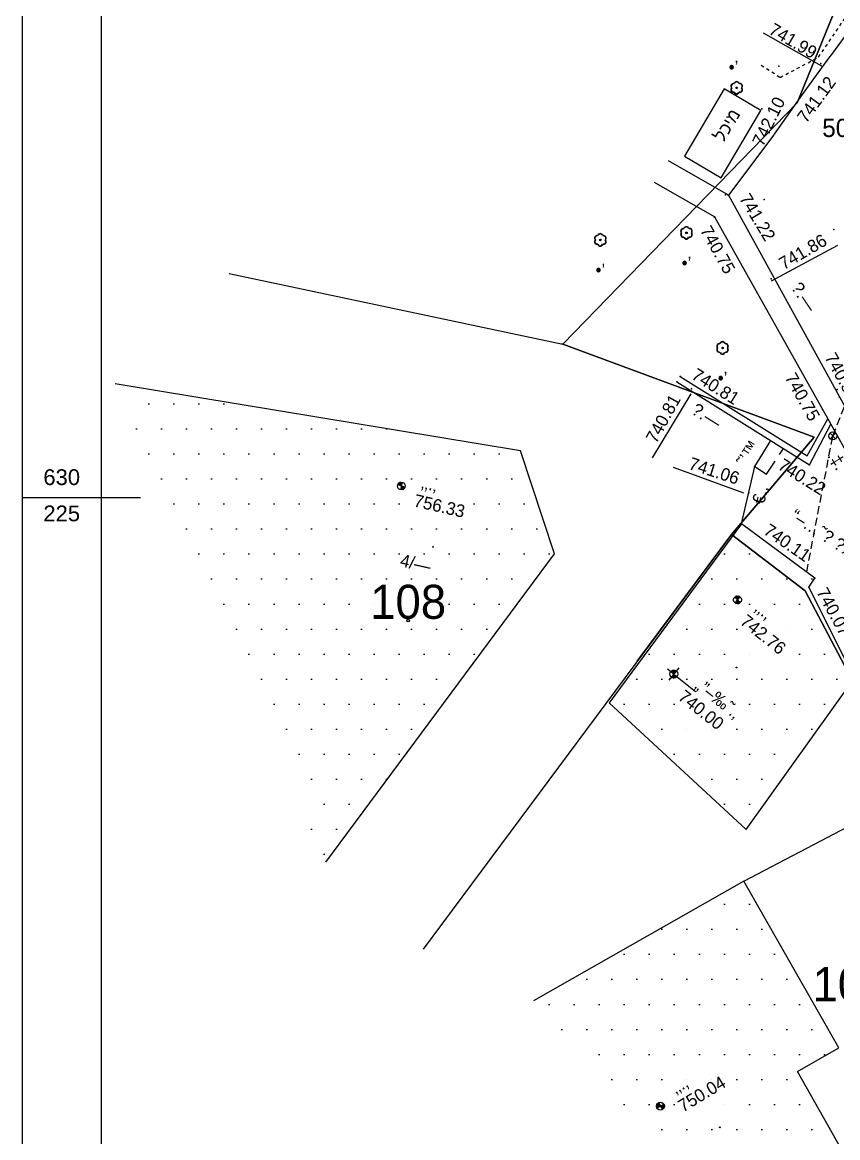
# Model space of a CAD drawing. Extents: x 220180 to 220303, y 630173 to 630265.
# Drawn here: x 220179.85 to 220205.72, y 630204.7 to 630240.08 of the extents above; entities that cross this region are included whole.
import ezdxf
from ezdxf.enums import TextEntityAlignment as Align

# ---------------------------------------------------------------- set-up
doc = ezdxf.new("R2010")
doc.units = 0
doc.linetypes.add('DASHED', pattern=[0.75, 0.5, -0.25])
doc.linetypes.add('DASHED2', pattern=[0.375, 0.25, -0.125])
for name, color, linetype in [('C1602_0', 236, 'Continuous'), ('C1603_0', 236, 'Continuous'), ('C1610_0', 3, 'Continuous'), ('C1680', 7, 'Continuous'), ('M1200', 7, 'Continuous'), ('M1502', 15, 'Continuous'), ('M2801', 95, 'Continuous'), ('M5142', 40, 'Continuous'), ('M6021', 1, 'Continuous'), ('M6252', 1, 'Continuous')]:
    doc.layers.add(name, color=color, linetype=linetype)
for name, color, linetype, lineweight in [('M2200', 5, 'Continuous', 25), ('M2207', 162, 'Continuous', 25), ('M2220', 1, 'Continuous', 25), ('M2221', 1, 'Continuous', 25), ('M2299', 7, 'Continuous', 25), ('M2407', 22, 'DASHED', 25), ('M2602', 142, 'Continuous', 25), ('M2605', 142, 'Continuous', 25), ('M2612', 64, 'Continuous', 25), ('M2651', 1, 'Continuous', 25), ('M2802', 95, 'DASHED', 25)]:
    doc.layers.add(name, color=color, linetype=linetype, lineweight=lineweight)
doc.styles.add('HANIT_TEXT', font='hebtxt')
doc.styles.add('hebtext', font='hebtxt.shx')
doc.styles.add('hebtxt', font='hebtxt.shx')
doc.styles.get("Standard").update_dxf_attribs({"font": 'arial.ttf'})
pattern_1 = [(0, (0, 0), (0.396875, 0.79375), [0, -0.79375])]

# ---------------------------------------------------------------- blocks, each defined once
blk = doc.blocks.new('C1603')
at = {"color": 255}
blk.add_circle((0, 0), 0.1, dxfattribs=at)
at = {"style": 'hebtxt', "width": 3}
blk.add_attdef('CROSS', text='', height=4, dxfattribs=at).set_placement((0, 1.5), align=Align.MIDDLE)
at = {"style": 'hebtxt'}
blk.add_attdef('PARCEL_NAME', text='', height=2.7, dxfattribs=at).set_placement((0, 1.5), align=Align.MIDDLE)
at = {"style": 'hebtxt', "flags": 1}
for tag, p in [('GUSH', (0, -1)), ('PARCEL_STATUS', (0, -2.5)), ('PARCEL_SOURCE', (0, -4)), ('LEGAL_AREA', (0, -5.5)), ('CALC_AREA', (0, -7)), ('PARCEL_PREVIOUS', (0, -8.5)), ('GUSH_PREVIOUS', (0, -10)), ('TABA_PLAN', (0, -11.5)), ('TABA_MIGRASH', (0, -13)), ('TABA_YEUD', (0, -14.5)), ('COMMENT', (0, -16))]:
    blk.add_attdef(tag, text='', height=1, dxfattribs=at).set_placement(p, align=Align.MIDDLE)
blk = doc.blocks.new('C1610')
for radius in [1, 0.5]:
    blk.add_circle((0, 0, 1), radius)
at = {"color": 255}
blk.add_point((0, 0), dxfattribs=at)
at = {"style": 'hebtext'}
blk.add_attdef('POINT_NAME', text='', height=1.199999999999999, dxfattribs=at).set_placement((0, 1.5), align=Align.BOTTOM_CENTER)
blk.add_attdef('MARK_DESC', text='', height=1.199999999999999, dxfattribs=at).set_placement((2, 0), align=Align.MIDDLE_LEFT)
at = {"style": 'hebtext', "flags": 1}
for tag, p in [('MARK', (0, -2)), ('CLASS', (0, -3.5)), ('SOURCE', (0, -5)), ('TOPO', (0, -6.5)), ('HEIGHT', (0, -8)), ('COMMENT', (0, -9.5))]:
    blk.add_attdef(tag, text='', height=1, dxfattribs=at).set_placement(p, align=Align.MIDDLE)
blk = doc.blocks.new('M6252_S')
for points in [[(0.3535533905932738, 0.3535533905932738), (-0.3535533905932735, -0.3535533905932738)], [(-0.3535533905932738, 0.3535533905932738), (0.3535533905932735, -0.3535533905932738)]]:
    blk.add_lwpolyline(points)
blk.add_circle((0, 0), 0.5)
at = {"style": 'HANIT_TEXT'}
blk.add_attdef('NAME', text='', height=1.6, dxfattribs=at).set_placement((0, 0.5), align=Align.BOTTOM_CENTER)
blk.add_attdef('MARK', text='', height=1.6, dxfattribs=at).set_placement((0, -1), align=Align.TOP_CENTER)
at = {"style": 'HANIT_TEXT', "flags": 1}
blk.add_attdef('OWNER', text='', height=1.6, dxfattribs=at).set_placement((0, -3), align=Align.TOP_CENTER)
blk = doc.blocks.new('M2801_E')
blk.add_circle((0, 0), 0.1)
for centre, radius, start, end in [((-0.4037333579407005, 0.2177208584480255), 0.3413909750783341, 79.54761837247814, 220.6675563124885), ((-0.4037333579407005, 0.2177208584480255), 0.2913909750783341, 79.54761837247814, 220.6675563124885), ((-0.0110694627237422, 0.4547720419368233), 0.3451356229263634, 16.98879129546442, 163.3872628845781), ((-0.0110694627237422, 0.4547720419368233), 0.2951356229263635, 16.98879129546442, 163.3872628845781), ((0.3975612806746199, 0.2287960019288221), 0.3361279017536237, 316.9829692292464, 103.5155447429455), ((0.3975612806746199, 0.2287960019288221), 0.2861279017536237, 316.9829692292464, 103.5155447429455), ((-0.40074106765029, -0.2239714102223331), 0.3415676767497757, 140.0737804152174, 283.8450245085148), ((-0.40074106765029, -0.2239714102223331), 0.2915676767497757, 140.0737804152174, 283.8450245085148), ((-0.0080019720756695, -0.4798972994360043), 0.3200877633897856, 193.6832475217829, 346.6724027810849), ((-0.0080019720756695, -0.4798972994360043), 0.2700877633897856, 193.6832475217829, 346.6724027810849), ((0.3990763783461602, -0.2314405713646835), 0.3361279017536237, 253.4740916182951, 43.39426453812528), ((0.3990763783461602, -0.2314405713646835), 0.2861279017536237, 253.4740916182951, 43.39426453812528)]:
    blk.add_arc(centre, radius, start, end)
at = {"style": 'HANIT_TEXT'}
blk.add_attdef('NAME', text='', height=1.6, dxfattribs=at).set_placement((0, 0.5), align=Align.BOTTOM_CENTER)
at = {"style": 'HANIT_TEXT', "flags": 1}
for tag, p in [('HEIGHT', (0, -1)), ('DIAMETER', (0, -5)), ('TOP_DIAMETER', (0, -7)), ('TYPE', (0, -9))]:
    blk.add_attdef(tag, text='', height=1.6, dxfattribs=at).set_placement(p, align=Align.TOP_CENTER)
at = {"style": 'HANIT_TEXT'}
blk.add_attdef('MARK', text='', height=1.6, dxfattribs=at).set_placement((0, -3), align=Align.TOP_CENTER)
blk = doc.blocks.new('M1502_P')
blk.add_point((0, -1e-16))
at = {"style": 'HANIT_TEXT', "flags": 1}
blk.add_attdef('NAME', text='', height=1.6, dxfattribs=at).set_placement((0, 0.5), align=Align.BOTTOM_CENTER)
at = {"style": 'HANIT_TEXT'}
blk.add_attdef('HEIGHT', text='', height=1.6, dxfattribs=at).set_placement((0, -1), align=Align.TOP_CENTER)
at = {"style": 'HANIT_TEXT', "flags": 1}
blk.add_attdef('MARK', text='', height=1.6, dxfattribs=at).set_placement((0, -3), align=Align.TOP_CENTER)
blk = doc.blocks.new('M2612_A')
at = {"style": 'hebtxt'}
blk.add_attdef('MARK', text='', height=1, dxfattribs=at).set_placement((0, 0), align=Align.MIDDLE_CENTER)
blk = doc.blocks.new('M2407_A')
blk.add_circle((0, 0), 0.05)
at = {"style": 'hebtxt'}
blk.add_attdef('DESC', text='', height=1, dxfattribs=at).set_placement((-1, -1), align=Align.MIDDLE_RIGHT)
blk.add_attdef('MARK', text='', height=1, dxfattribs=at).set_placement((0, -1), align=Align.MIDDLE_LEFT)
blk = doc.blocks.new('M2602_A')
at = {"style": 'hebtxt'}
blk.add_attdef('MARK', text='', height=1, dxfattribs=at).set_placement((0, -0.75), align=Align.MIDDLE_CENTER)
blk = doc.blocks.new('M2605_A')
blk.add_circle((0, 0), 0.05)
at = {"style": 'hebtxt'}
blk.add_attdef('MARK', text='', height=1, dxfattribs=at).set_placement((0, -0.75), align=Align.MIDDLE_CENTER)
blk = doc.blocks.new('M2200_A')
blk.add_circle((0, 0), 0.05)
at = {"style": 'hebtxt'}
blk.add_attdef('NAME', text='', height=1, dxfattribs=at).set_placement((0, 0.5), align=Align.BOTTOM_CENTER)
blk.add_attdef('FLOOR_NUM', text='', height=1, dxfattribs=at).set_placement((5.333333333333333, 0), align=Align.MIDDLE_CENTER)
blk.add_attdef('DESC', text='', height=1, dxfattribs=at).set_placement((-3, -1), align=Align.TOP_RIGHT)
blk.add_attdef('MARK', text='', height=1, dxfattribs=at).set_placement((0, -1), align=Align.TOP_CENTER)
at = {"style": 'hebtxt', "flags": 1}
blk.add_attdef('MATERIAL', text='', height=1, dxfattribs=at).set_placement((0, -3), align=Align.TOP_CENTER)
blk = doc.blocks.new('M2221_E')
for p, q in [((0, 0.0999999999999997), (-0.489897948556636, 0.0999999999999997)), ((0, 0.1999999999999993), (-0.4582575694955829, 0.2000000000000033)), ((0, 0.3000000000000006), (-0.3999999999999995, 0.3000000000000007)), ((0, 0.4000000000000004), (-0.2999999999999998, 0.4000000000000004)), ((0, -0.0999999999999997), (0.489897948556636, -0.0999999999999997)), ((0, -0.1999999999999993), (0.4582575694955829, -0.2000000000000033)), ((0, -0.3000000000000007), (0.3999999999999995, -0.3000000000000007)), ((0, -0.4000000000000004), (0.2999999999999998, -0.4000000000000004))]:
    blk.add_line(p, q)
for points in [[(0, 0), (-0.5, 0)], [(0, 0.5), (0, -0.5)], [(0, 0), (0.5, 0)]]:
    blk.add_lwpolyline(points)
blk.add_circle((0, 0), 0.5)
at = {"style": 'hebtxt'}
blk.add_attdef('MARK', text='', height=1, dxfattribs=at).set_placement((0, 0.5), align=Align.BOTTOM_CENTER)
blk.add_attdef('OH', text='', height=1, dxfattribs=at).set_placement((1, 0), align=Align.MIDDLE_LEFT)
blk = doc.blocks.new('M2220_E')
for p, q in [((0, 0.0999999999999997), (-0.489897948556636, 0.0999999999999997)), ((0, 0.1999999999999993), (-0.4582575694955829, 0.2000000000000033)), ((0, 0.3000000000000006), (-0.3999999999999995, 0.3000000000000007)), ((0, 0.4000000000000004), (-0.2999999999999998, 0.4000000000000004)), ((0, -0.0999999999999997), (0.489897948556636, -0.0999999999999997)), ((0, -0.1999999999999993), (0.4582575694955829, -0.2000000000000033)), ((0, -0.3000000000000007), (0.3999999999999995, -0.3000000000000007)), ((0, -0.4000000000000004), (0.2999999999999998, -0.4000000000000004))]:
    blk.add_line(p, q)
for points in [[(0, 0), (-1, 0)], [(0, 1), (0, -1)], [(0, 0), (3.529904875711949, 0)]]:
    blk.add_lwpolyline(points)
blk.add_circle((0, 0), 0.5)
at = {"style": 'hebtxt'}
blk.add_attdef('MARK', text='', height=1, dxfattribs=at).set_placement((0, 1), align=Align.BOTTOM_CENTER)
blk.add_attdef('HEIGHT', text='', height=1, dxfattribs=at).set_placement((3.617139076417098, 1), align=Align.TOP_CENTER)

msp = doc.modelspace()

# ---------------------------------------------------------------- hatches: boundary and pattern name
at = {"layer": 'M2299'}
h = msp.add_hatch(dxfattribs=at)
h.set_pattern_fill('DOTS', color=256, scale=0.5)
h.set_pattern_definition(pattern_1)
h.paths.add_polyline_path([(220195.65836, 630226.4814299999), (220182.79894, 630228.613), (220189.48622, 630213.43572), (220196.73536, 630223.21943)])
h = msp.add_hatch(dxfattribs=at)
h.set_pattern_fill('DOTS', color=256, scale=0.5)
h.set_pattern_definition(pattern_1)
h.paths.add_polyline_path([(220204.8005, 630222.1558599999), (220204.9995, 630222.4466450001), (220202.667715, 630224.1694300001), (220198.47636, 630218.48786), (220202.82036, 630214.47172), (220206.2515, 630219.2728600001)])
h = msp.add_hatch(dxfattribs=at)
h.set_pattern_fill('DOTS', color=256, scale=0.5)
h.set_pattern_definition(pattern_1)
h.paths.add_polyline_path([(220202.7429300001, 630212.83772), (220196.0703600001, 630209.03672), (220205.7845, 630197.49044), (220206.5045, 630199.5895800001), (220205.3395, 630201.52958), (220206.8805, 630202.49358), (220204.4425, 630206.7929349999), (220205.7545, 630207.547935)])

# ---------------------------------------------------------------- linework, layer by layer
at = {"layer": 'C1602_0'}
for points in [[(220212.7469125061, 630254.4960814872), (220212.2750000004, 630253.5380000008), (220209.5429999996, 630249.380999999), (220206.1380000003, 630241.7139999997), (220204.4390000002, 630237.5209999997), (220197.0049999999, 630229.8739999997), (220196.9656282146, 630229.8823378283)], [(220211.0212909319, 630198.8641237231), (220213.386, 630205.536), (220204.69, 630222.0420000002), (220202.349, 630223.8349999998), (220204.9746580158, 630226.9185726007), (220197.0049999999, 630229.8739999997), (220204.4390000002, 630237.5209999997), (220206.1380000003, 630241.7139999997), (220209.5429999996, 630249.380999999), (220212.2750000004, 630253.5380000008), (220212.7469125061, 630254.4960814872)], [(220212.7469125061, 630254.4960814872), (220212.275, 630253.538), (220209.543, 630249.381), (220206.138, 630241.7140000002), (220204.4390000001, 630237.5210000001), (220197.005, 630229.874), (220204.9746580158, 630226.9185726007), (220202.349, 630223.8349999998), (220204.69, 630222.0420000002), (220213.386, 630205.536), (220211.0212909319, 630198.8641237231)], [(220186.4190534103, 630232.1158035367), (220197.0049999996, 630229.8739999987), (220204.9746580158, 630226.9185726007), (220202.3489999996, 630223.8349999997), (220192.565467708, 630210.6769412226)], [(220199.3553278944, 630219.8087534104), (220202.349, 630223.8349999998), (220204.69, 630222.0420000002), (220213.386, 630205.536), (220211.0212909319, 630198.8641237231)]]:
    msp.add_lwpolyline(points, dxfattribs=at)
at = {"layer": 'C1680'}
for p, q in [((220179.8525513031, 630225), (220182.3525513031, 630225)), ((220182.3525513031, 630225), (220183.6025513031, 630225))]:
    msp.add_line(p, q, dxfattribs=at)
msp.add_lwpolyline([(220179.8525513031, 630173.1355308125), (220251.9789781082, 630173.1355308125), (220251.9789781082, 630264.9713194941), (220179.8525513031, 630264.9713194941), (220179.8525513031, 630173.1355308125)], dxfattribs=at)
at = {"layer": 'M1200'}
msp.add_lwpolyline([(220182.3525513031, 630175.6355308125), (220249.4789781082, 630175.6355308125), (220249.4789781082, 630262.4713194941), (220182.3525513031, 630262.4713194941), (220182.3525513031, 630175.6355308125)], dxfattribs=at)
at = {"layer": 'M2200'}
for points in [[(220189.48622, 630213.43572, 739.6105476581884), (220196.73536, 630223.21943, 739.6105476581884), (220195.65836, 630226.4814299999, 739.612478746416), (220182.79894, 630228.613, 739.612478746416)], [(220202.82036, 630214.47172, 739.9211550996235), (220206.2515, 630219.2728600001, 739.9211550996235), (220204.8005, 630222.1558599999, 740.0734878513057), (220204.9995, 630222.4466450001, 740.0782462326063), (220202.667715, 630224.1694300001, 740.1123649009762), (220198.47636, 630218.48786, 740.21765522734), (220202.82036, 630214.47172, 739.9211550996235)], [(220205.7845, 630197.49044, 739.2792771146193), (220206.5045, 630199.5895800001, 739.2773597693097), (220205.3395, 630201.52958, 739.2644647475536), (220206.8805, 630202.49358, 739.2599799752602), (220204.4425, 630206.7929349999, 739.2615483337388), (220205.7545, 630207.547935, 739.2670779842646), (220202.7429300001, 630212.83772, 739.2440373572888), (220196.0703600001, 630209.03672, 739.2451009758641)]]:
    msp.add_polyline3d(points, dxfattribs=at)
at = {"layer": 'M2207'}
msp.add_lwpolyline([(220202.7429300001, 630212.83772), (220208.0488964811, 630215.6145551545)], dxfattribs=at)
at = {"layer": 'M2407'}
msp.add_polyline3d([(220203.090715, 630225.988215, 740.184672502953), (220203.458715, 630225.7472149999, 740.1870269927236), (220204.0062626986, 630226.5608838022, 740.224522564295)], dxfattribs=at)
at = {"layer": 'M2602'}
msp.add_polyline3d([(220202.667715, 630224.1694300001, 740.1123649009762), (220203.090715, 630225.988215, 740.184672502953)], dxfattribs=at)
at = {"layer": 'M2605'}
for points in [[(220206.1780400326, 630239.9564588199, 740.791925551127), (220205.5515895606, 630239.0999406893, 740.91632353116), (220205.4333547602, 630238.9382834558, 741.0990239655893), (220204.5912348945, 630237.7868900651, 741.4447953719481), (220203.7052645438, 630236.5262670947, 741.419577950026), (220203.6903952171, 630236.506427296, 741.2402745132257), (220202.2547600201, 630234.5908924721, 741.2171047861096), (220205.1408104406, 630229.3505258497, 740.5923355730553), (220211.6038571888, 630217.615202649, 740.2027650705967)], [(220202.2547600201, 630234.5908924721, 741.2171047861096), (220200.3513644014, 630235.6898184449, 741.2171047861096)], [(220201.8156575299, 630233.9035978665, 740.7543056552072), (220199.9122619112, 630235.0025238394, 740.7543056552072)], [(220201.8156575299, 630233.9035978665, 740.7543056552072), (220205.5038828586, 630227.3309944443, 740.7477614216908), (220205.5038828586, 630227.3309944443, 740.2672675733), (220205.9197807358, 630226.5898434658, 740.263212405555), (220211.1028045305, 630217.353433839, 739.8151630515295)], [(220200.7286028173, 630228.8433022893, 740.8099575489027), (220204.753482062, 630226.3300942873, 740.737150341534), (220205.4073172557, 630227.5030792156, 740.7479327636776)], [(220200.6226740085, 630228.6736582869, 740.2338589456904), (220204.8305, 630226.046215, 740.2163391812686), (220205.5038828586, 630227.3309944443, 740.2672675733)]]:
    msp.add_polyline3d(points, dxfattribs=at)
at = {"layer": 'M2612'}
msp.add_polyline3d([(220203.090715, 630225.988215, 740.184672502953), (220203.6049313012, 630226.8114824464, 740.2214419766206)], dxfattribs=at)
at = {"layer": 'M2651'}
msp.add_lwpolyline([(220203.3611206446, 630239.7480169768), (220205.2119269948, 630238.7006242946)], dxfattribs=at)
for points, elevation in [([(220205.7099182649, 630232.9964535446), (220203.6103868332, 630231.8680778994)], 741.859646344166), ([(220201.0665144312, 630228.2977590238), (220199.8304864719, 630226.2597456009)], 740.8100787500049), ([(220202.748417648, 630225.1370375048), (220200.510589315, 630225.9576398327)], 741.0602520288293)]:
    msp.add_lwpolyline(points, dxfattribs=dict(at, elevation=elevation))
at = {"layer": 'M2802', "linetype": 'DASHED', "ltscale": 0.1}
msp.add_polyline3d([(220203.2884531705, 630238.7173926672, 0), (220203.8967337557, 630238.33345508, 0), (220205.1132949261, 630238.9733603622, 0), (220206.3298289241, 630240.7650784061, 0), (220207.5463900945, 630242.5887959006, 0), (220209.0510870339, 630244.4124994399, 0), (220209.6593676191, 630244.4764983412, 0), (220210.6838201619, 630243.996576357, 0), (220214.7176665835, 630242.4608120531, 0), (220218.8155310995, 630241.2130009393, 0), (220222.4331783912, 630239.7412355366, 0), (220224.077338749, 630238.9852593712, 0), (220224.4397143945, 630238.7218781865, 0), (220224.6044289024, 630238.4365453783, 0), (220225.1095515293, 630238.1841352184, 0), (220225.5487902171, 630238.3158258109, 0), (220225.7025256219, 630238.6121344306, 0), (220225.1754354685, 630239.2705921791, 0), (220224.2091066273, 630239.8961224932, 0), (220223.3196501485, 630240.4777591341, 0), (220219.8333235832, 630242.5296880008, 0), (220217.7474535413, 630243.3753200509, 0)], dxfattribs=at)
at = {"layer": 'M5142'}
msp.add_lwpolyline([(220202.023715, 630235.144355), (220203.2874376868, 630237.2811630812), (220202.1224390797, 630237.9701511016), (220200.8587163929, 630235.8333430205)], close=True, dxfattribs=at)
at = {"layer": 'M6021', "linetype": 'DASHED2'}
msp.add_lwpolyline([(220204.7386942246, 630222.6393352686), (220205.566777357, 630226.9585125642), (220212.3137475, 630243.9175242167), (220235.0950757757, 630240.4250185947)], dxfattribs=at)

# ---------------------------------------------------------------- block references
at = {"layer": 'C1603_0', "xscale": 0.4, "yscale": 0.4, "zscale": 0.4}
for p, values in [((220192.0938427721, 630221.0958269147), {'PARCEL_NAME': '108'}), ((220206.1267482465, 630208.965739712), {'PARCEL_NAME': '109'})]:
    msp.add_blockref('C1603', p, dxfattribs=at).add_auto_attribs(values)
at = {"layer": 'C1610_0'}
ref = msp.add_blockref('C1610', (220207.301, 630237.216, 10), dxfattribs=dict(at, xscale=0.4, yscale=0.4, zscale=0.4))
ref.add_attrib('POINT_NAME', '50G', dxfattribs={"layer": '0', "height": 0.5759999999999997, "style": 'hebtxt'}).set_placement((220205.9591464528, 630236.268742171, 2), align=Align.BOTTOM_CENTER)
at = {"layer": 'M1502', "xscale": 0.25, "yscale": 0.25, "zscale": 0.25}
for p in [(220204.961, 630239.153, 741.928), (220203.852, 630238.6890000001, 742.0829999999999), (220202.158, 630234.605, 741.262), (220203.392, 630234.458, 741.0289999999999), (220205.5940000001, 630233.505, 740.768), (220205.703, 630228.429, 740.473), (220204.9995, 630222.4466450001, 740.0782462326063)]:
    msp.add_blockref('M1502_P', p, dxfattribs=at)
at = {"layer": 'M1502'}
ref = msp.add_blockref('M1502_P', (220205.3726463154, 630238.855279474, 741.1239506359772), dxfattribs=dict(at, xscale=0.25, yscale=0.25, zscale=0.25, rotation=53.81856262580286))
ref.add_attrib('HEIGHT', '741.12', dxfattribs={"layer": '0', "height": 0.4, "rotation": 53.81856262580285, "style": 'HANIT_TEXT'}).set_placement((220204.884761028, 630237.7504273725, 741.1239506359772), align=Align.TOP_CENTER)
ref = msp.add_blockref('M1502_P', (220203.31936, 630237.3351399999, 742.0965237485764), dxfattribs=dict(at, xscale=0.25, yscale=0.25, zscale=0.25))
ref.add_attrib('HEIGHT', '742.10', dxfattribs={"layer": '0', "height": 0.3999999999999991, "rotation": 63.81362646844195, "style": 'HANIT_TEXT'}).set_placement((220203.3505078591, 630237.0254913768, 742.0965237485764), align=Align.TOP_CENTER)
ref = msp.add_blockref('M1502_P', (220202.2547600201, 630234.5908924721, 741.2171047861096), dxfattribs=dict(at, xscale=0.25, yscale=0.25, zscale=0.25, rotation=329.9999999996706))
ref.add_attrib('HEIGHT', '741.22', dxfattribs={"layer": '0', "height": 0.3999999999999977, "rotation": 301.0895225200096, "style": 'HANIT_TEXT'}).set_placement((220203.3471415298, 630233.9994324141, 741.2171047861096), align=Align.TOP_CENTER)
ref = msp.add_blockref('M1502_P', (220201.8156575299, 630233.9035978665, 740.7543056552072), dxfattribs=dict(at, xscale=0.25, yscale=0.25, zscale=0.25, rotation=299.2990208484558))
ref.add_attrib('HEIGHT', '740.75', dxfattribs={"layer": '0', "height": 0.4, "rotation": 299.2990208484558, "style": 'HANIT_TEXT'}).set_placement((220202.0921690265, 630232.9642887466, 740.7543056552072), align=Align.TOP_CENTER)
at = {"layer": 'M1502', "xscale": 0.25, "yscale": 0.25, "zscale": 0.25}
for p, rotation in [((220201.8156575299, 630233.9035978665, 740.7543056552072), 329.9999999996706), ((220203.090715, 630225.988215, 740.184672502953), 326.7795594907454), ((220202.667715, 630224.1694300001, 740.1123649009762), 76.90730766395329)]:
    msp.add_blockref('M1502_P', p, dxfattribs=dict(at, rotation=rotation))
msp.add_blockref('M1502_P', (220206.932285, 630232.2446775001, 740.6705750000013), dxfattribs=at).add_auto_attribs({'HEIGHT': '740.67'})
at = {"layer": 'M1502'}
ref = msp.add_blockref('M1502_P', (220205.779978999, 630228.1899509839, 740.5538086636639), dxfattribs=dict(at, xscale=0.25, yscale=0.25, zscale=0.25, rotation=298.8430914284604))
ref.add_attrib('HEIGHT', '740.55', dxfattribs={"layer": '0', "height": 0.4, "rotation": 298.8430914284604, "style": 'HANIT_TEXT'}).set_placement((220206.0422105809, 630228.9300837145, 740.5538086636639), align=Align.TOP_CENTER)
ref = msp.add_blockref('M1502_P', (220200.7286028173, 630228.8433022893, 740.8099575489027), dxfattribs=dict(at, xscale=0.25, yscale=0.25, zscale=0.25, rotation=328.0185925465634))
ref.add_attrib('HEIGHT', '740.81', dxfattribs={"layer": '0', "height": 0.4, "rotation": 328.0185925465634, "style": 'HANIT_TEXT'}).set_placement((220201.9556253757, 630228.6976815615, 740.8099575489027), align=Align.TOP_CENTER)
ref = msp.add_blockref('M1502_P', (220205.2412290781, 630227.799056719, 740.748227463627), dxfattribs=dict(at, xscale=0.25, yscale=0.25, zscale=0.25, rotation=299.2990208484558))
ref.add_attrib('HEIGHT', '740.75', dxfattribs={"layer": '0', "height": 0.4, "rotation": 299.2990208484558, "style": 'HANIT_TEXT'}).set_placement((220204.7803408397, 630228.296716001, 740.748227463627), align=Align.TOP_CENTER)
at = {"layer": 'M1502', "xscale": 0.2499999999999999, "yscale": 0.2499999999999999, "zscale": 0.2499999999999999, "rotation": 328.0185925467123}
msp.add_blockref('M1502_P', (220204.8305, 630226.046215, 740.2163391812686), dxfattribs=at).add_auto_attribs({'HEIGHT': '740.22'})
at = {"layer": 'M1502'}
ref = msp.add_blockref('M1502_P', (220202.667715, 630224.1694300001, 740.1123649009762), dxfattribs=dict(at, xscale=0.25, yscale=0.25, zscale=0.25))
ref.add_attrib('HEIGHT', '740.11', dxfattribs={"layer": '0', "height": 0.3999999999999989, "rotation": 325.444744504832, "style": 'HANIT_TEXT'}).set_placement((220204.2378954086, 630223.7370729044, 740.1123649009762), align=Align.TOP_CENTER)
ref = msp.add_blockref('M1502_P', (220204.8005, 630222.1558599999, 740.0734878513057), dxfattribs=dict(at, xscale=0.25, yscale=0.25, zscale=0.25))
ref.add_attrib('HEIGHT', '740.07', dxfattribs={"layer": '0', "height": 0.399999999999999, "rotation": 298.6642426409248, "style": 'HANIT_TEXT'}).set_placement((220205.7731795622, 630221.482398442, 740.0734878513057), align=Align.TOP_CENTER)
at = {"layer": 'M2200'}
ref = msp.add_blockref('M2200_A', (220192.8805523552, 630223.4367944394, 739.4992526024078), dxfattribs=dict(at, xscale=0.2499999999999994, yscale=0.2499999999999994, zscale=0.2499999999999994, rotation=347.3472492986906))
ref.add_attrib('FLOOR_NUM', '4/—', dxfattribs={"layer": '0', "height": 0.3999999999999991, "rotation": 347.3472492970162, "style": 'hebtxt'}).set_placement((220192.3345684206, 630222.9164426073, 739.4992526024078), align=Align.MIDDLE_CENTER)
at = {"layer": 'M2200', "xscale": 0.2499999999999995, "yscale": 0.2499999999999995, "zscale": 0.2499999999999995, "rotation": 321.5987517716714}
msp.add_blockref('M2200_A', (220202.5104930817, 630219.6148372988, 740.0464116725556), dxfattribs=at)
at = {"layer": 'M2200'}
ref = msp.add_blockref('M2200_A', (220201.9836459497, 630205.0238612276, 739.1338509710607), dxfattribs=dict(at, xscale=0.2499999999999995, yscale=0.2499999999999995, zscale=0.2499999999999995, rotation=28.73152359776214))
ref.add_attrib('FLOOR_NUM', '3/—', dxfattribs={"layer": '0', "height": 0.3999999999999992, "rotation": 28.73152359581568, "style": 'hebtxt'}).set_placement((220201.91800597, 630204.2724918916, 739.1338509710607), align=Align.MIDDLE_CENTER)
at = {"layer": 'M2220'}
ref = msp.add_blockref('M2220_E', (220200.5226452458, 630219.4032276266, 740.0004621077012), dxfattribs=dict(at, xscale=0.2499999999999993, yscale=0.2499999999999993, zscale=0.2499999999999993, rotation=321.5987517716714))
ref.add_attrib('MARK', '„”–‰˜.‚', dxfattribs={"layer": '0', "height": 0.3999999999999997, "rotation": 321.598751769933, "style": 'hebtxt'}).set_placement((220201.7283721007, 630218.377860524, 740.0004621077012), align=Align.BOTTOM_CENTER)
ref = msp.add_blockref('M1502_P', (220200.5226452442, 630219.4032276279, 740.0004621077208), dxfattribs=dict(at, xscale=0.2499999999999992, yscale=0.2499999999999992, zscale=0.2499999999999992, rotation=321.5987517716714))
ref.add_attrib('HEIGHT', '740.00', dxfattribs={"layer": '0', "height": 0.3999999999999997, "rotation": 321.598751769933, "style": 'HANIT_TEXT'}).set_placement((220201.5157348809, 630218.425765601, 740.0004621077208), align=Align.TOP_CENTER)
at = {"layer": 'M2221'}
ref = msp.add_blockref('M2221_E', (220191.8772461449, 630225.3704622508, 756.3305400610797), dxfattribs=dict(at, xscale=0.2499999999999997, yscale=0.2499999999999997, zscale=0.2499999999999997, rotation=345.6033109493595))
ref.add_attrib('MARK', '‚‚.‚', dxfattribs={"layer": '0', "height": 0.399999999999999, "rotation": 346.4501590460332, "style": 'hebtxt'}).set_placement((220192.7028601094, 630225.1324849008, 756.3651660500154), align=Align.BOTTOM_CENTER)
ref = msp.add_blockref('M1502_P', (220191.8772461449, 630225.3704622508, 756.3305400610797), dxfattribs=dict(at, xscale=0.2499999999999992, yscale=0.2499999999999992, zscale=0.2499999999999992, rotation=347.3472492986907))
ref.add_attrib('HEIGHT', '756.33', dxfattribs={"layer": '0', "height": 0.3999999999999987, "rotation": 347.0662522177285, "style": 'HANIT_TEXT'}).set_placement((220193.1332182127, 630224.9326509844, 756.3567231897046), align=Align.TOP_CENTER)
ref = msp.add_blockref('M2221_E', (220202.5428571017, 630221.7579674604, 742.7571063035462), dxfattribs=dict(at, xscale=0.2499999999999998, yscale=0.2499999999999998, zscale=0.2499999999999998, rotation=319.8548134223403))
ref.add_attrib('MARK', '‚‚.‚', dxfattribs={"layer": '0', "height": 0.399999999999999, "rotation": 320.701661519205, "style": 'hebtxt'}).set_placement((220203.1831130412, 630221.1849543981, 742.7917322924818), align=Align.BOTTOM_CENTER)
ref = msp.add_blockref('M1502_P', (220202.5428571017, 630221.7579674604, 742.7571063035462), dxfattribs=dict(at, xscale=0.2499999999999992, yscale=0.2499999999999992, zscale=0.2499999999999992, rotation=321.5987517716714))
ref.add_attrib('HEIGHT', '742.76', dxfattribs={"layer": '0', "height": 0.3999999999999987, "rotation": 321.3177546903849, "style": 'HANIT_TEXT'}).set_placement((220203.4839285525, 630220.8180051927, 742.7832894321709), align=Align.TOP_CENTER)
ref = msp.add_blockref('M1502_P', (220200.0978994942, 630205.6950799316, 750.0366170055327), dxfattribs=dict(at, xscale=0.2499999999999994, yscale=0.2499999999999994, zscale=0.2499999999999994, rotation=31.34281492314839))
ref.add_attrib('HEIGHT', '750.04', dxfattribs={"layer": '0', "height": 0.3999999999999987, "rotation": 31.0618178429, "style": 'HANIT_TEXT'}).set_placement((220201.3055425981, 630206.2525229092, 750.0628001341576), align=Align.TOP_CENTER)
ref = msp.add_blockref('M2221_E', (220200.0978994942, 630205.6950799316, 750.0366170055327), dxfattribs=dict(at, xscale=0.2499999999999998, yscale=0.2499999999999998, zscale=0.2499999999999998, rotation=29.59887657381718))
ref.add_attrib('MARK', '‚‚.‚', dxfattribs={"layer": '0', "height": 0.399999999999999, "rotation": 30.44572467064702, "style": 'hebtxt'}).set_placement((220200.8571405729, 630206.0973542435, 750.0712429944684), align=Align.BOTTOM_CENTER)
at = {"layer": 'M2407'}
ref = msp.add_blockref('M2407_A', (220203.090715, 630225.988215, 740.184672502953), dxfattribs=dict(at, xscale=0.25, yscale=0.25, zscale=0.25, rotation=326.7795594907454))
ref.add_attrib('MARK', '“–…˜\x8e \x8c‰\x81™', dxfattribs={"layer": '0', "height": 0.4, "rotation": 326.7795594907454, "style": 'HANIT_TEXT'}).set_placement((220205.7866110814, 630223.7590344195, 740.184672502953), align=Align.TOP_CENTER)
at = {"layer": 'M2602'}
ref = msp.add_blockref('M2602_A', (220203.4998070006, 630224.2422286171, 740.1123649009762), dxfattribs=dict(at, xscale=0.25, yscale=0.25, zscale=0.25, rotation=76.90730766395329))
ref.add_attrib('NAME', '€.‚', dxfattribs={"layer": '0', "height": 0.4, "rotation": 76.90730766395329, "style": 'HANIT_TEXT'}).set_placement((220203.5681874216, 630225.0147975293, 740.1123649009762), align=Align.BOTTOM_CENTER)
at = {"layer": 'M2605'}
ref = msp.add_blockref('M2605_A', (220202.2547600201, 630234.5908924721, 741.2171047861096), dxfattribs=dict(at, xscale=0.25, yscale=0.25, zscale=0.25, rotation=329.9999999996706))
ref.add_attrib('MARK', ' \x81.—', dxfattribs={"layer": '0', "height": 0.3999999999999997, "rotation": 303.9699874878966, "style": 'HANIT_TEXT'}).set_placement((220204.7866830587, 630231.541314102, 740.8634526045456), align=Align.TOP_CENTER)
at = {"layer": 'M2605', "xscale": 0.25, "yscale": 0.25, "zscale": 0.25}
for p, rotation in [((220201.8156575299, 630233.9035978665, 740.7543056552072), 329.9999999996706), ((220201.8156575299, 630233.9035978665, 740.7543056552072), 299.2990208484558), ((220200.7286028173, 630228.8433022893, 740.8099575489027), 328.0185925465634)]:
    msp.add_blockref('M2605_A', p, dxfattribs=dict(at, rotation=rotation))
at = {"layer": 'M2605'}
ref = msp.add_blockref('M2605_A', (220200.6226740085, 630228.6736582869, 740.2338589456904), dxfattribs=dict(at, xscale=0.2499999999999999, yscale=0.2499999999999999, zscale=0.2499999999999999, rotation=328.0185925467123))
ref.add_attrib('MARK', ' \x81.—', dxfattribs={"layer": '0', "height": 0.4, "rotation": 328.0185925467123, "style": 'HANIT_TEXT'}).set_placement((220201.611697628, 630227.804406762, 740.2338589456904), align=Align.TOP_CENTER)
at = {"layer": 'M2612'}
ref = msp.add_blockref('M2612_A', (220203.090715, 630225.988215, 740.184672502953), dxfattribs=dict(at, xscale=0.25, yscale=0.25, zscale=0.25, rotation=58.01092740807177))
ref.add_attrib('MARK', '˜’™', dxfattribs={"layer": '0', "height": 0.4, "rotation": 58.01092740807177, "style": 'HANIT_TEXT'}).set_placement((220202.7114831533, 630226.5139290454, 740.184672502953), align=Align.TOP_CENTER)
at = {"layer": 'M2651'}
ref = msp.add_blockref('M1502_P', (220205.185, 630238.773, 741.985), dxfattribs=dict(at, xscale=0.25, yscale=0.25, zscale=0.25))
ref.add_attrib('HEIGHT', '741.99', dxfattribs={"layer": '0', "height": 0.4000000000000001, "rotation": 329.4438107700871, "style": 'HANIT_TEXT'}).set_placement((220204.4078172021, 630239.6646921907, 741.985), align=Align.TOP_CENTER)
at = {"layer": 'M2651', "linetype": 'Continuous'}
ref = msp.add_blockref('M1502_P', (220203.610997659, 630231.9396294677, 741.8603575941629), dxfattribs=dict(at, xscale=0.2499999999999998, yscale=0.2499999999999998, zscale=0.2499999999999998, rotation=37.93027715481728))
ref.add_attrib('HEIGHT', '741.86', dxfattribs={"layer": '0', "height": 0.3999999999999994, "rotation": 30.37699176003585, "style": 'HANIT_TEXT'}).set_placement((220204.514269681, 630232.9728312454, 741.9442957061189), align=Align.TOP_CENTER)
ref = msp.add_blockref('M1502_P', (220201.0801497302, 630228.4527627015, 740.8107900000018), dxfattribs=dict(at, xscale=0.2499999999999998, yscale=0.2499999999999998, zscale=0.2499999999999998, rotation=68.43858837869239))
ref.add_attrib('HEIGHT', '740.81', dxfattribs={"layer": '0', "height": 0.3999999999999994, "rotation": 60.88530298660397, "style": 'HANIT_TEXT'}).set_placement((220200.0092787663, 630227.6055825378, 740.8947281119578), align=Align.TOP_CENTER)
ref = msp.add_blockref('M1502_P', (220202.903147152, 630225.153494784, 741.0609632788261), dxfattribs=dict(at, xscale=0.2499999999999998, yscale=0.2499999999999998, zscale=0.2499999999999998, rotation=349.5370647112878))
ref.add_attrib('HEIGHT', '741.06', dxfattribs={"layer": '0', "height": 0.3999999999999994, "rotation": 341.9837793175448, "style": 'HANIT_TEXT'}).set_placement((220201.8656728964, 630226.0412594037, 741.1449013907823), align=Align.TOP_CENTER)
at = {"layer": 'M2801'}
ref = msp.add_blockref('M2801_E', (220202.5194184332, 630237.9997124602, 742.341), dxfattribs=dict(at, xscale=0.25, yscale=0.25, zscale=0.25))
ref.add_attrib('MARK', '•’', dxfattribs={"layer": '0', "height": 0.4000000000000001, "style": 'HANIT_TEXT'}).set_placement((220202.4160637387, 630238.8625303576, 742.341), align=Align.TOP_CENTER)
at = {"layer": 'M2801', "xscale": 0.25, "yscale": 0.25, "zscale": 0.25}
for p in [(220200.9244033202, 630233.4), (220198.19136, 630233.17657), (220202.06893, 630229.749)]:
    msp.add_blockref('M2801_E', p, dxfattribs=at).add_auto_attribs({'MARK': '•’'})
at = {"layer": 'M6252', "ltscale": 0.2}
ref = msp.add_blockref('M6252_S', (220205.566777357, 630226.9585125642, 740.2645182971013), dxfattribs=dict(at, xscale=0.25, yscale=0.25, zscale=0.25))
ref.add_attrib('MARK', '.‡.’', dxfattribs={"layer": '0', "height": 0.3999999999999986, "rotation": 302.0918811458015, "style": 'HANIT_TEXT'}).set_placement((220205.9067801227, 630226.2382782637, 740.3065182971012), align=Align.TOP_CENTER)

# ---------------------------------------------------------------- texts
at = {"layer": 'C1680'}
msp.add_text('630', height=0.5, dxfattribs=at).set_placement((220181.1025513031, 630225.25), align=Align.BOTTOM_CENTER)
msp.add_text('225', height=0.5, dxfattribs=at).set_placement((220181.1025513031, 630224.75), align=Align.TOP_CENTER)
at = {"layer": 'M5142', "style": 'hebtext'}
msp.add_text('לכימ', height=0.4, rotation=59.05718606178651, dxfattribs=at).set_placement((220202.6540476637, 630237.1753701837), align=Align.RIGHT)

doc.saveas('drawing.dxf')
